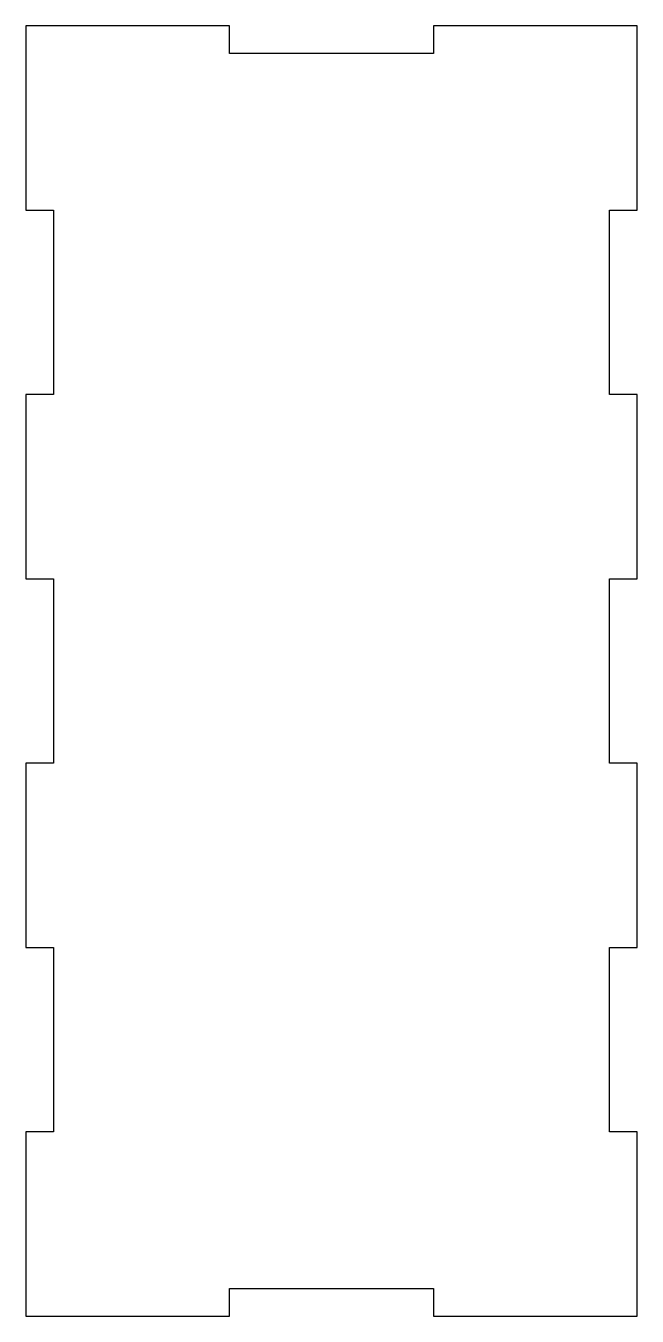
# Model space of a CAD drawing. Header units: millimetres. Extents: x 0 to 90, y -190 to 0.
import ezdxf

# ---------------------------------------------------------------- set-up
doc = ezdxf.new("R2010")
doc.units = ezdxf.units.MM
doc.layers.get('0').update_dxf_attribs({"linetype": 'CONTINUOUS'})

msp = doc.modelspace()

# ---------------------------------------------------------------- linework, layer by layer
for p, q in [((30, 0), (0, 0)), ((0, 0), (0, -27.14)), ((30, -4.1), (30, 0)), ((90, 0), (60, 0)), ((60, 0), (60, -4.1)), ((90, -27.14), (90, 0)), ((60, -4.1), (30, -4.1)), ((0, -27.14), (4.1, -27.14)), ((4.1, -27.14), (4.1, -54.29)), ((85.9, -54.29), (85.9, -27.14)), ((85.9, -27.14), (90, -27.14)), ((4.1, -54.29), (0, -54.29)), ((0, -54.29), (0, -81.43)), ((90, -54.29), (85.9, -54.29)), ((90, -81.43), (90, -54.29)), ((0, -81.43), (4.1, -81.43)), ((4.1, -81.43), (4.1, -108.57)), ((85.9, -108.57), (85.9, -81.43)), ((85.9, -81.43), (90, -81.43)), ((4.1, -108.57), (0, -108.57)), ((0, -108.57), (0, -135.71)), ((90, -108.57), (85.9, -108.57)), ((90, -135.71), (90, -108.57)), ((0, -135.71), (4.1, -135.71)), ((4.1, -135.71), (4.1, -162.86)), ((85.9, -162.86), (85.9, -135.71)), ((85.9, -135.71), (90, -135.71)), ((4.1, -162.86), (0, -162.86)), ((0, -162.86), (0, -190)), ((90, -162.86), (85.9, -162.86)), ((90, -190), (90, -162.86)), ((30, -190), (30, -185.9)), ((30, -185.9), (60, -185.9)), ((60, -185.9), (60, -190)), ((0, -190), (30, -190)), ((60, -190), (90, -190))]:
    msp.add_line(p, q)

doc.saveas('drawing.dxf')
